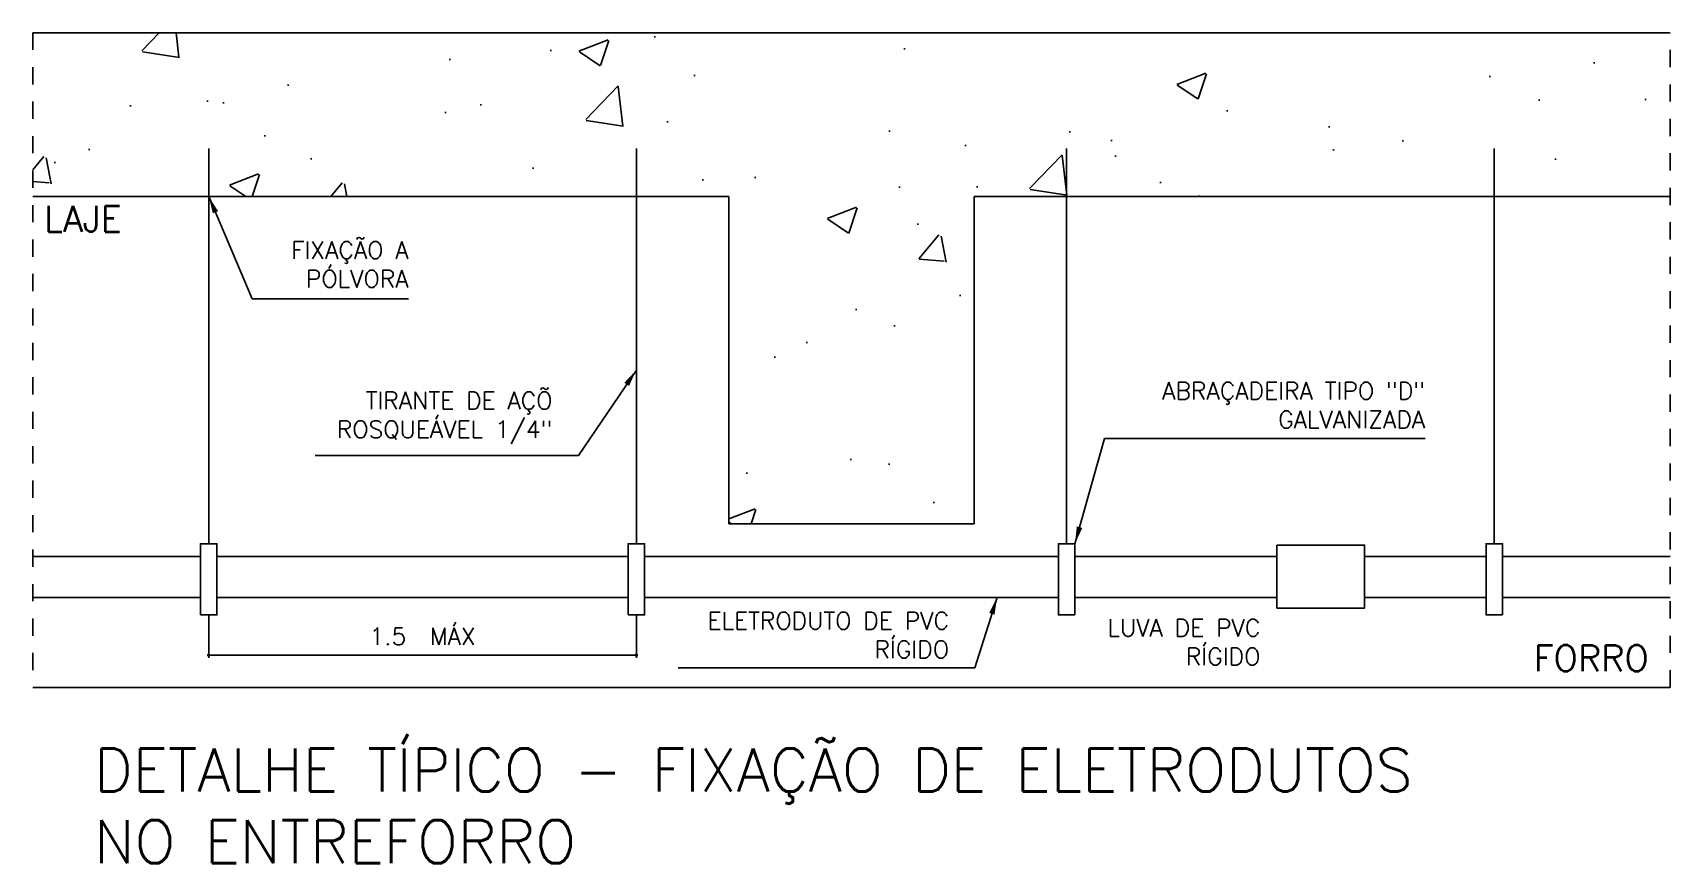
# Model space of a CAD drawing. Extents: x -0.5 to 9, y -1.12 to 3.7.
import ezdxf

# ---------------------------------------------------------------- set-up
doc = ezdxf.new("R2010")
doc.units = 0
doc.header["$MEASUREMENT"] = 0
doc.linetypes.add('DASHED', pattern=[19.05, 12.7, -6.35])
doc.layers.get('0').update_dxf_attribs({"linetype": 'CONTINUOUS'})
doc.layers.get('DEFPOINTS').update_dxf_attribs({"linetype": 'CONTINUOUS'})
doc.layers.add('DETALHES', color=4, linetype='CONTINUOUS')
doc.styles.add('ROMANS', font='romans.shx')
doc.styles.get("Standard").update_dxf_attribs({"font": 'sanss___.ttf', "height": 0.015})
doc.dimstyles.new('LINEAR', dxfattribs={"dimscale": 0, "dimtxt": 0.015, "dimasz": 0.02, "dimexe": 0.015, "dimexo": 0, "dimgap": 0.005, "dimtad": 1, "dimdec": 4, "dimtxsty": 'STANDARD', "dimblk1": 'DOTSMALL', "dimblk2": 'DOTSMALL', "dimsah": 1, "dimcen": 2.5, "dimclrd": 1, "dimclre": 1, "dimclrt": 3, "dimazin": 3, "dimtfac": 1, "dimtdec": 4, "dimtmove": 0, "dimatfit": 3, "dimtolj": 1, "dimtzin": 0})
doc.dimstyles.new('TEXTO', dxfattribs={"dimscale": 0, "dimtxt": 0.1, "dimasz": 0.1, "dimexe": 0.015, "dimexo": 0, "dimgap": 0.05, "dimtad": 1, "dimdec": 4, "dimtxsty": 'ROMANS', "dimcen": 2.5, "dimclrd": 1, "dimclre": 1, "dimclrt": 3, "dimazin": 3, "dimtfac": 1, "dimtdec": 4, "dimtmove": 0, "dimatfit": 3, "dimtolj": 1, "dimtzin": 0})

# ---------------------------------------------------------------- blocks, each defined once
blk = doc.blocks.new('_DOT')
at = {"color": 0, "linetype": 'BYBLOCK'}
blk.add_line((-0.5, 0), (-1, 0), dxfattribs=at)
at = {"color": 0, "linetype": 'BYBLOCK', "const_width": 0.5}
blk.add_lwpolyline([(-0.25, 0, 1), (0.25, 0, 1)], format="xyb", close=True, dxfattribs=at)
blk = doc.blocks.new('*D1')
at = {"color": 1, "linetype": 'BYBLOCK'}
for p, q in [((0.5208, 0.3203), (0.5208, 0.0715)), ((3.0018, 0.3203), (3.0018, 0.0715)), ((0.5408, 0.0865), (2.9818, 0.0865))]:
    blk.add_line(p, q, dxfattribs=at)
at = {"layer": 'DEFPOINTS', "color": 0, "linetype": 'BYBLOCK'}
for p in [(0.5208, 0.3203), (3.0018, 0.3203), (3.0018, 0.0865)]:
    blk.add_point(p, dxfattribs=at)
at = {"color": 1, "linetype": 'BYBLOCK', "xscale": 0.02, "yscale": 0.02, "zscale": 0.02, "rotation": 180}
blk.add_blockref('_DOT', (0.5208, 0.0865), dxfattribs=at)
at = {"color": 1, "linetype": 'BYBLOCK', "xscale": 0.02, "yscale": 0.02, "zscale": 0.02}
blk.add_blockref('_DOT', (3.0018, 0.0865), dxfattribs=at)
at = {"color": 3, "linetype": 'BYBLOCK', "insert": (1.7613, 0.196), "char_height": 0.1, "attachment_point": 5, "style": 'ROMANS'}
blk.add_mtext('\\A1;1.5  MÁX', dxfattribs=at)

msp = doc.modelspace()

# ---------------------------------------------------------------- hatches: boundary and pattern name
at = {"layer": 'DETALHES'}
h = msp.add_hatch(dxfattribs=at)
h.set_pattern_fill('AR-CONC', color=1, scale=0.0095, style=0)
h.set_pattern_definition([(50, (-956.2609, -1601.0803), (1.7307578, -0.1514216), [0.1809754, -1.990729]), (355, (-956.2609, -1601.0803), (-0.3348075, 1.8150417), [0.1447803, -1.5925832]), (100.451, (-956.1167, -1601.093), (1.3959566, 1.6636119), [0.1538053, -1.6918584]), (46.1842, (-956.261, -1600.5977), (2.575256, -0.399403), [0.271463, -2.9860935]), (96.6356, (-956.0463, -1600.631), (2.2553447, 2.3505475), [0.230708, -2.5377876]), (351.184, (-956.261, -1600.5977), (2.2553483, 2.3505433), [0.2171704, -2.3888748]), (21, (-956.0196, -1600.7184), (1.4403442, -0.9715244), [0.1809754, -1.990729]), (326, (-956.0196, -1600.7184), (0.5871204, 1.7497892), [0.1447803, -1.5925832]), (71.4514, (-955.8996, -1600.7993), (2.0274607, 0.7782687), [0.1538053, -1.6918584]), (37.5, (-956.2609, -1601.0803), (0.02934179, 0.80327448), [0, -1.57327915, 0, -1.61671323, 0, -1.5986157]), (7.5, (-956.2609, -1601.0803), (0.63478806, 0.95171736), [0, -0.92176784, 0, -1.53708407, 0, -0.6092837]), (327.5, (-956.799, -1601.0803), (1.28811323, -0.05442318), [0, -0.6032512, 0, -1.88214376, 0, -2.49746]), (317.5, (-957.0403, -1601.0803), (1.40723004, 0.24155215), [0, -0.7842266, 0, -1.2499365, 0, -1.77355855])])
h.paths.add_polyline_path([(4.96251, 2.75001), (9.00002, 2.75001), (9.00002, 3.70001), (-0.5, 3.70001), (-0.5, 2.75001), (3.53751, 2.75001), (3.53751, 0.85), (4.96251, 0.85)])

# ---------------------------------------------------------------- linework, layer by layer
at = {"layer": 'DETALHES', "color": 2, "linetype": 'DASHED', "ltscale": 0.003}
for p, q in [((-0.5, 3.70001), (-0.5, -0.1)), ((9.00002, -0.1), (9.00002, 3.70001))]:
    msp.add_line(p, q, dxfattribs=at)
at = {"layer": 'DETALHES', "color": 3}
for p, q in [((9.00002, 3.70001), (-0.5, 3.70001)), ((-0.5, 2.75001), (3.53751, 2.75001)), ((3.53751, 2.75001), (3.53751, 0.85)), ((4.96251, 2.75001), (9.00002, 2.75001)), ((4.96251, 2.75001), (4.96251, 0.85)), ((3.53751, 0.85), (4.96251, 0.85)), ((9.00002, -0.1), (-0.5, -0.1))]:
    msp.add_line(p, q, dxfattribs=at)
at = {"layer": 'DETALHES', "color": 2}
for p, q in [((0.52076, 2.75001), (0.52076, 3.02798)), ((3.00182, 2.75001), (3.00182, 3.02798)), ((5.4982, 2.75001), (5.4982, 3.02798)), ((7.97926, 2.75001), (7.97926, 3.02798))]:
    msp.add_line(p, q, dxfattribs=at)
at = {"layer": 'DETALHES', "color": 5}
for p, q in [((0.52076, 0.73356), (0.52076, 2.75001)), ((3.00182, 0.73356), (3.00182, 2.75001)), ((5.4982, 0.73356), (5.4982, 2.75001)), ((7.97926, 0.73356), (7.97926, 2.75001))]:
    msp.add_line(p, q, dxfattribs=at)
at = {"layer": 'DETALHES', "color": 4}
for p, q in [((0.47305, 0.66), (-0.5, 0.66)), ((2.9541, 0.66), (0.56847, 0.66)), ((5.45049, 0.66), (3.04953, 0.66)), ((6.71783, 0.66), (5.54592, 0.66)), ((7.93155, 0.66), (7.22676, 0.66)), ((9.00002, 0.66), (8.02697, 0.66)), ((0.47305, 0.4225), (-0.5, 0.4225)), ((2.9541, 0.4225), (0.56847, 0.4225)), ((5.45049, 0.4225), (3.04953, 0.4225)), ((6.71783, 0.4225), (5.54592, 0.4225)), ((7.93155, 0.4225), (7.22676, 0.4225)), ((9.00002, 0.4225), (8.02697, 0.4225))]:
    msp.add_line(p, q, dxfattribs=at)
for points in [[(0.47305, 0.32034), (0.56847, 0.32034), (0.56847, 0.73356), (0.47305, 0.73356)], [(2.9541, 0.32034), (3.04953, 0.32034), (3.04953, 0.73356), (2.9541, 0.73356)], [(5.54592, 0.32034), (5.45049, 0.32034), (5.45049, 0.73356), (5.54592, 0.73356)], [(6.71783, 0.7259), (7.22676, 0.7259), (7.22676, 0.36036), (6.71783, 0.36036)], [(8.02697, 0.32034), (7.93155, 0.32034), (7.93155, 0.73356), (8.02697, 0.73356)]]:
    msp.add_lwpolyline(points, close=True, dxfattribs=at)

# ---------------------------------------------------------------- texts
at = {"layer": 'DETALHES', "color": 3, "char_height": 0.15, "width": 2.3418, "attachment_point": 1, "style": 'ROMANS'}
for s, insert in [('\\C4;LAJE', (-0.43389, 2.69495)), ('\\C4;FORRO', (8.20722, 0.1447))]:
    msp.add_mtext(s, dxfattribs=dict(at, insert=insert))
at = {"layer": 'DETALHES', "color": 3, "char_height": 0.1, "attachment_point": 6, "style": 'ROMANS'}
for s, insert in [('FIXAÇÃO A\\PPÓLVORA', (1.68049, 2.35472)), ('\\A1;TIRANTE DE AÇÕ\\PROSQUEÁVEL 1/4" ', (2.5154, 1.46459)), ('\\A1;ABRAÇADEIRA TIPO "D"\\PGALVANIZADA', (7.57829, 1.53794)), ('\\A1;ELETRODUTO DE PVC\\PRÍGIDO', (4.81591, 0.2035)), ('\\A1;LUVA DE PVC\\PRÍGIDO', (6.62225, 0.16243))]:
    msp.add_mtext(s, dxfattribs=dict(at, insert=insert))
at = {"layer": 'DETALHES', "color": 4, "insert": (-0.14478, -0.45431), "char_height": 0.25, "width": 8.8645, "attachment_point": 1, "style": 'ROMANS'}
msp.add_mtext('\\C6;DETALHE TÍPICO - FIXAÇÃO DE ELETRODUTOS\\PNO ENTREFORRO', dxfattribs=at)

# ---------------------------------------------------------------- dimensions: what is measured, and where the dimension line sits
at = {"layer": 'DETALHES', "color": 3}
dim = msp.add_linear_dim(base=(3.00182, 0.08648), p1=(0.52076, 0.32034), p2=(3.00182, 0.32034), text='1.5  MÁX', dimstyle='LINEAR', override={"dimscale": 1, "dimtxt": 0.1, "dimgap": 0.05, "dimtxsty": 'ROMANS', "dimblk1": 'DOT', "dimblk2": 'DOT'}, dxfattribs=at)
dim.commit()
dim.dimension.update_dxf_attribs({"geometry": '*D1', "text_midpoint": (1.76129, 0.19601)})

# ---------------------------------------------------------------- leaders
at = {"layer": 'DETALHES', "color": 1, "annotation_type": 0, "has_hookline": 1}
for points, hookline_direction, text_width in [([(0.52076, 2.75001), (0.77335, 2.15551), (0.87335, 2.15551)], 0, 0.75714), ([(3.00182, 1.74178), (2.6654, 1.24554), (2.5654, 1.24554)], 1, 1.37619), ([(5.54592, 0.73356), (5.71876, 1.34509), (5.81876, 1.34509)], 0, 1.70952), ([(5.09434, 0.4225), (4.96591, 0.01382), (4.86591, 0.01382)], 1, 1.57143)]:
    msp.add_leader(points, dimstyle='TEXTO', override={"dimscale": 1}, dxfattribs=dict(at, hookline_direction=hookline_direction, text_width=text_width))

doc.saveas('drawing.dxf')
